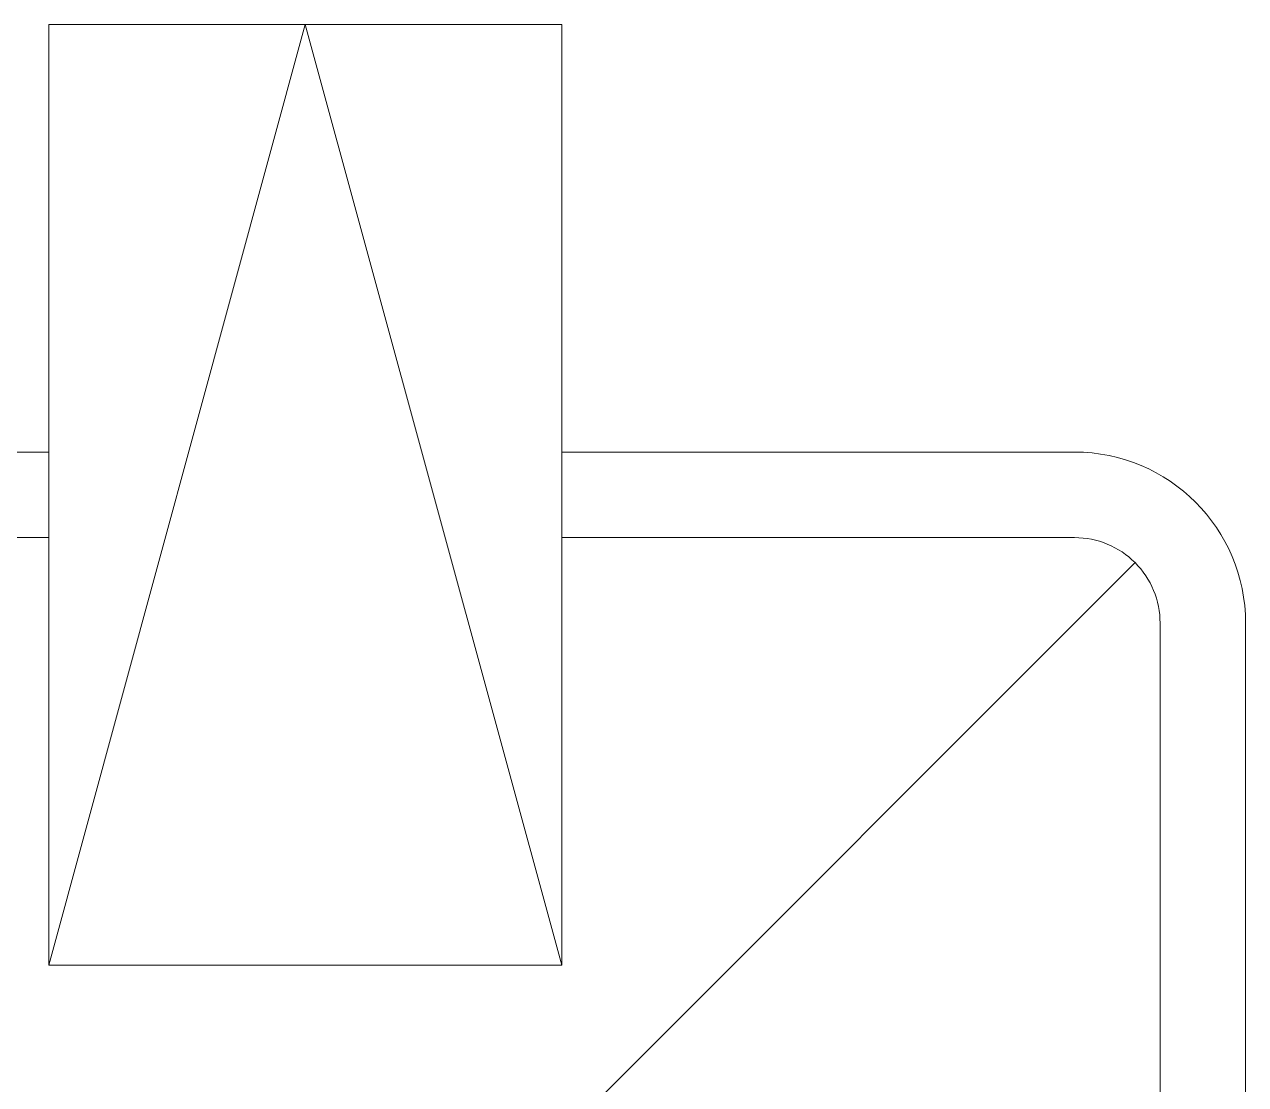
# Model space of a CAD drawing. Header units: millimetres. Extents: x 73 to 57768, y -40361 to 10065.
# Drawn here: x 21235 to 21949, y -6330 to -5710 of the extents above; entities that cross this region are included whole.
import ezdxf

# ---------------------------------------------------------------- set-up
doc = ezdxf.new("R2010")
doc.units = ezdxf.units.MM
doc.layers.add('kote i srafura', color=9, linetype='Continuous', lineweight=5)
doc.layers.add('nosivi zidovi', color=7, linetype='Continuous', lineweight=15, true_color=0xcfc3d5)

msp = doc.modelspace()

# ---------------------------------------------------------------- linework, layer by layer
at = {"layer": 'kote i srafura'}
msp.add_line((20899.092, -7010.192), (21884.447, -6024.837), dxfattribs=at)
at = {"layer": 'nosivi zidovi'}
for p, q in [((21549.092, -5710.192), (21249.092, -5710.192)), ((21399.092, -5710.192), (21249.092, -6260.192)), ((21249.092, -5710.192), (21249.092, -6010.192)), ((21549.092, -6260.192), (21399.092, -5710.192)), ((21549.092, -6260.192), (21549.092, -5710.192)), ((21249.092, -5960.192), (21249.092, -6010.192)), ((21549.092, -6010.192), (21549.092, -5960.192)), ((21549.092, -5960.192), (21849.092, -5960.192)), ((21249.092, -6010.192), (21249.092, -6260.192)), ((21949.092, -6060.192), (21949.092, -7960.192)), ((21249.092, -6260.192), (21549.092, -6260.192))]:
    msp.add_line(p, q, dxfattribs=at)
for points in [[(20849.092, -7070.266), (20849.092, -6060.192, -0.4142136), (20949.092, -5960.192), (21249.092, -5960.192)], [(21249.092, -8010.192), (20949.092, -8010.192, -0.4142136), (20899.092, -7960.192), (20899.092, -6060.192, -0.4142136), (20949.092, -6010.192), (21249.092, -6010.192)], [(21549.092, -6010.192), (21849.092, -6010.192, -0.4142136), (21899.092, -6060.192), (21899.092, -7960.192, -0.4142136), (21849.092, -8010.192), (21549.092, -8010.192)]]:
    msp.add_lwpolyline(points, format="xyb", dxfattribs=at)
msp.add_arc((21849.092, -6060.192), 100, 0, 90, dxfattribs=at)

doc.saveas('drawing.dxf')
